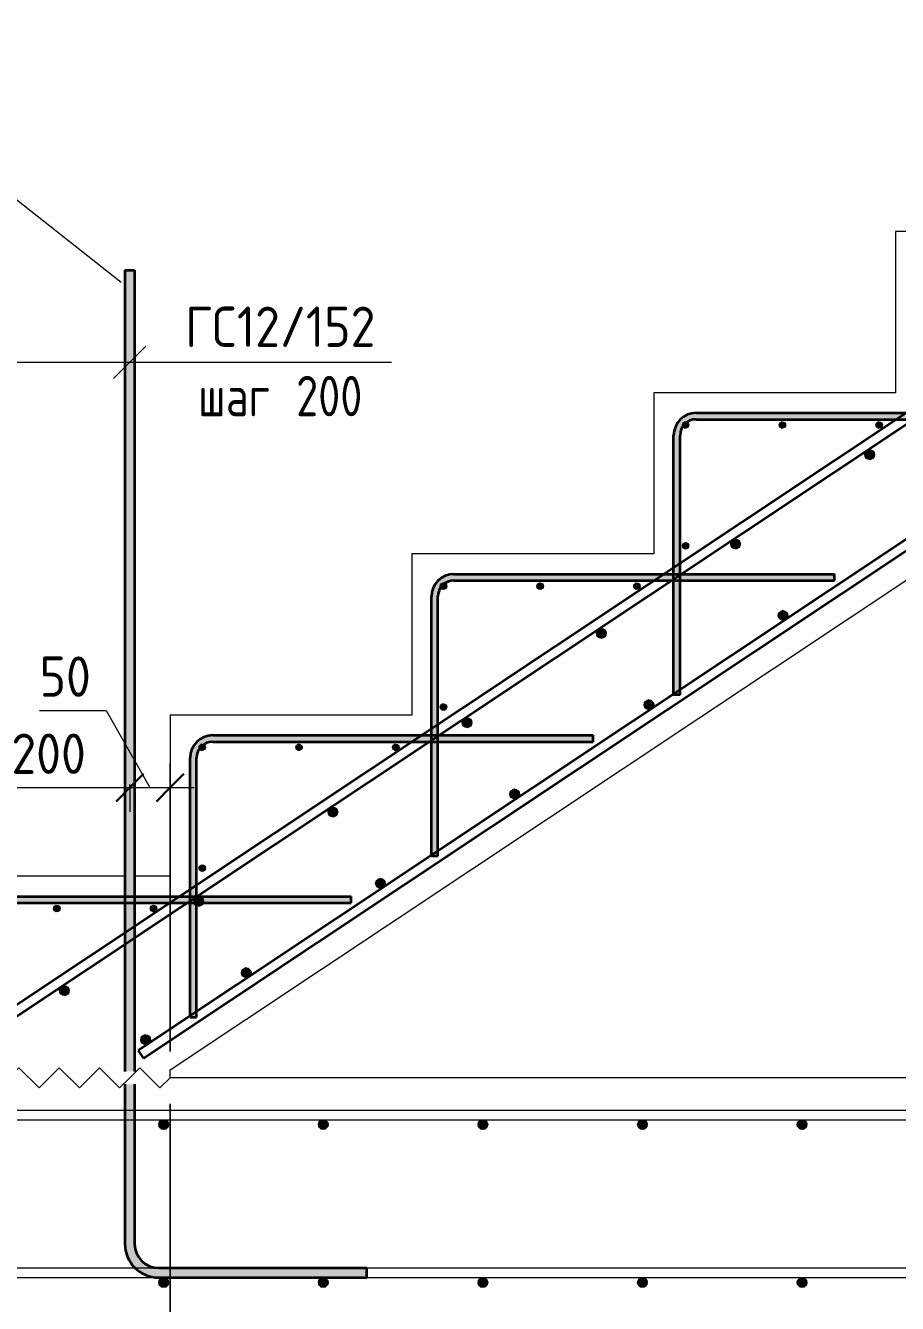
# Model space of a CAD drawing. Header units: millimetres. Extents: x -6516 to 17647, y -4389 to 6814.
# Drawn here: x -4569 to -3488, y -3300 to -1714 of the extents above; entities that cross this region are included whole.
import ezdxf

# ---------------------------------------------------------------- set-up
doc = ezdxf.new("R2010")
doc.units = ezdxf.units.MM
for name, color, linetype, lineweight in [('AA_Dim', 7, 'Continuous', 9), ('AA_Dim-20', 7, 'Continuous', 9), ('AA_Oformlenie', 7, 'Continuous', 9), ('AA_Vinoska', 7, 'Continuous', 9), ('AF_Perekritie', 7, 'Continuous', 60), ('AF_Perekritie_Опалубка', 253, 'Continuous', 20), ('KR_Armatura', 7, 'Continuous', 20), ('KR_Armatura_Tonkie', 7, 'Continuous', 20), ('KR_Fundament', 7, 'Continuous', 20)]:
    doc.layers.add(name, color=color, linetype=linetype, lineweight=lineweight)
doc.styles.add('ISOCPEUR_1', font='isocpeur.TTF', dxfattribs={"width": 0.9, "height": 50})
doc.styles.add('ISOCPEUR_3', font='isocpeur.TTF', dxfattribs={"width": 0.8, "height": 50})
doc.dimstyles.new('00_Точн_3_знака__прозр_', dxfattribs={"dimscale": 304.8, "dimtxt": 50.137748, "dimasz": 0.111549, "dimexe": 0.098425, "dimexo": 0.065617, "dimgap": 0.006562, "dimtad": 1, "dimdec": 3, "dimrnd": 0.001, "dimdsep": 46, "dimtxsty": 'ISOCPEUR_1', "dimblk1": 'OBLIQUE', "dimblk2": 'OBLIQUE', "dimsah": 1, "dimcen": 0.09, "dimdle": 0.098425, "dimazin": 0, "dimtfac": 1, "dimtdec": 4, "dimtix": 1, "dimtmove": 1, "dimatfit": 3, "dimfxl": 1, "dimtvp": 1, "dimtolj": 1, "dimtzin": 0, "dimlwd": 18, "dimlwe": 18, "dimarcsym": 2})
doc.dimstyles.new('00_Точн_3_знака__прозр__1', dxfattribs={"dimscale": 304.8, "dimtxt": 50.137748, "dimasz": 0.111549, "dimexe": 0.098425, "dimexo": 0.065617, "dimgap": 0.006562, "dimtad": 1, "dimdec": 3, "dimrnd": 0.001, "dimdsep": 46, "dimtxsty": 'ISOCPEUR_1', "dimblk1": 'OBLIQUE', "dimblk2": 'OBLIQUE', "dimsah": 1, "dimcen": 0.09, "dimdle": 0.098425, "dimazin": 0, "dimtfac": 1, "dimtdec": 4, "dimtix": 1, "dimtmove": 0, "dimatfit": 3, "dimfxl": 1, "dimtvp": 1, "dimtolj": 1, "dimtzin": 0, "dimlwd": 18, "dimlwe": 18, "dimarcsym": 2})
doc.dimstyles.new('01_Точн_3_знака__непрозр__1', dxfattribs={"dimscale": 304.8, "dimtxt": 50.137748, "dimasz": 0.111549, "dimexe": 0.098425, "dimexo": 0.065617, "dimgap": 0.019685, "dimtad": 1, "dimdec": 3, "dimrnd": 0.001, "dimdsep": 46, "dimtxsty": 'ISOCPEUR_1', "dimblk1": 'OBLIQUE', "dimblk2": 'OBLIQUE', "dimsah": 1, "dimcen": 0.09, "dimdle": 0.098425, "dimazin": 0, "dimtfac": 1, "dimtdec": 4, "dimtix": 1, "dimtmove": 0, "dimatfit": 3, "dimfxl": 1, "dimtvp": 1, "dimtfill": 1, "dimtolj": 1, "dimtzin": 0, "dimlwd": 18, "dimlwe": 18, "dimarcsym": 2})

# ---------------------------------------------------------------- blocks, each defined once
blk = doc.blocks.new('Лестница - Лестница-3665978-КР_РЗ_Арм_1')
at = {"layer": 'AF_Perekritie', "lineweight": 20}
for p, q in [((-4390, -3010.3), (-490, -413.9)), ((-3190, -1970), (-3490, -1970)), ((-3490, -1970), (-3490, -2170)), ((-3490, -2170), (-3790, -2170)), ((-3790, -2170), (-3790, -2370)), ((-3790, -2370), (-4090, -2370)), ((-4090, -2370), (-4090, -2570)), ((-4090, -2570), (-4390, -2570)), ((-4390, -2570), (-4390, -2770)), ((-4446, -2770), (-4634, -2770)), ((-4390, -2770), (-4434, -2770)), ((-4390, -3020), (-4390, -3010.3))]:
    blk.add_line(p, q, dxfattribs=at)
blk = doc.blocks.new('Последовательность узлов - 3мм масшт20 маскировка-904226-КР_РЗ_Арм_1')
at = {"layer": 'AA_Oformlenie'}
for p, q in [((-4690, -3020), (-4677.5, -3007.5)), ((-4677.5, -3007.5), (-4652.5, -3032.5)), ((-4640, -3020), (-4627.5, -3007.5)), ((-4627.5, -3007.5), (-4602.5, -3032.5)), ((-4590, -3020), (-4577.5, -3007.5)), ((-4577.5, -3007.5), (-4552.5, -3032.5)), ((-4540, -3020), (-4527.5, -3007.5)), ((-4527.5, -3007.5), (-4502.5, -3032.5)), ((-4490, -3020), (-4477.5, -3007.5)), ((-4477.5, -3007.5), (-4452.5, -3032.5)), ((-4440, -3020), (-4427.5, -3007.5)), ((-4427.5, -3007.5), (-4402.5, -3032.5)), ((-4640, -3020), (-4652.5, -3032.5)), ((-4590, -3020), (-4602.5, -3032.5)), ((-4540, -3020), (-4552.5, -3032.5)), ((-4490, -3020), (-4502.5, -3032.5)), ((-4440, -3020), (-4452.5, -3032.5)), ((-4390, -3020), (-4402.5, -3032.5))]:
    blk.add_line(p, q, dxfattribs=at)
blk = doc.blocks.new('DIMBLOCK29-КР_РЗ_Арм_1')
at = {"layer": 'AA_Dim-20', "lineweight": 30}
for p, q in [((-4640, -2660), (-4623, -2643)), ((-4440, -2660), (-4423, -2643)), ((-4640, -2660), (-4657, -2677)), ((-4440, -2660), (-4457, -2677))]:
    blk.add_line(p, q, dxfattribs=at)
at = {"layer": 'AA_Dim-20', "lineweight": 18}
for p, q in [((-4640, -2656), (-4640, -2690)), ((-4640, -2660), (-4640, -2656)), ((-4640, -2660), (-4440, -2660)), ((-4440, -2656), (-4440, -2690)), ((-4440, -2660), (-4440, -2656))]:
    blk.add_line(p, q, dxfattribs=at)
at = {"layer": 'AA_Dim-20', "color": 0, "lineweight": 18, "insert": (-4586.8, -2592.9), "char_height": 50, "width": 112.384, "attachment_point": 1, "line_spacing_factor": 1.135194, "style": 'ISOCPEUR_1'}
blk.add_mtext('200', dxfattribs=at)
blk = doc.blocks.new('_Oblique')
at = {"color": 0, "linetype": 'ByBlock', "lineweight": -2}
blk.add_line((-0.5, -0.5), (0.5, 0.5), dxfattribs=at)
blk = doc.blocks.new('DIMBLOCK30-КР_РЗ_Арм_1')
at = {"layer": 'AA_Dim-20', "lineweight": 18}
for p, q in [((-4551.8, -2564.3), (-4469.3, -2564.3)), ((-4469.3, -2564.3), (-4415, -2660)), ((-4390, -2987.5), (-4390, -2630)), ((-4440, -2656), (-4440, -2690)), ((-4440, -2660), (-4440, -2656)), ((-4440, -2660), (-4360, -2660)), ((-4390, -2660), (-4390, -2987.5))]:
    blk.add_line(p, q, dxfattribs=at)
at = {"layer": 'AA_Dim-20', "lineweight": 30}
for p, q in [((-4440, -2660), (-4423, -2643)), ((-4390, -2660), (-4373, -2643)), ((-4440, -2660), (-4457, -2677)), ((-4390, -2660), (-4407, -2677))]:
    blk.add_line(p, q, dxfattribs=at)
at = {"layer": 'AA_Dim-20', "color": 0, "lineweight": 18, "insert": (-4551.8, -2497.2), "char_height": 50, "width": 74.923, "attachment_point": 1, "line_spacing_factor": 1.135194, "style": 'ISOCPEUR_1'}
blk.add_mtext('50', dxfattribs=at)
blk = doc.blocks.new('042_М_Арматуры - Диам длина поз _ Шаг _засечки_-3174167-КР_РЗ_Арм_1')
at = {"layer": 'AA_Vinoska'}
blk.add_line((-1896.5, -1516.8), (-1616.5, -1516.8), dxfattribs=at)
blk = doc.blocks.new('DIMBLOCK35-КР_РЗ_Арм_1')
at = {"layer": 'AA_Dim-20', "lineweight": 18}
for p, q in [((-4690, -3040), (-4690, -4022.4)), ((-4690, -3992.4), (-4690, -3040)), ((-4390, -3052.5), (-4390, -4022.4)), ((-4390, -3992.4), (-4390, -3052.5)), ((-4690, -3992.4), (-4390, -3992.4))]:
    blk.add_line(p, q, dxfattribs=at)
at = {"layer": 'AA_Dim-20', "lineweight": 30}
for p, q in [((-4690, -3992.4), (-4673, -3975.4)), ((-4390, -3992.4), (-4373, -3975.4)), ((-4690, -3992.4), (-4707, -4009.4)), ((-4390, -3992.4), (-4407, -4009.4))]:
    blk.add_line(p, q, dxfattribs=at)
at = {"layer": 'AA_Dim-20', "color": 0, "lineweight": 18, "insert": (-4586.8, -3921.3), "char_height": 50, "width": 112.384, "attachment_point": 1, "line_spacing_factor": 1.135194, "style": 'ISOCPEUR_1', "bg_fill": 3, "box_fill_scale": 1.25, "bg_fill_color": 256, "bg_fill_true_color": 13158600, "bg_fill_transparency": 0}
blk.add_mtext('300', dxfattribs=at)
blk = doc.blocks.new('DIMBLOCK36-КР_РЗ_Арм_1')
at = {"layer": 'AA_Dim-20', "lineweight": 18}
for p, q in [((-490, -3040), (-490, -4022.4)), ((-490, -3992.4), (-490, -3040)), ((-4390, -3052.5), (-4390, -4022.4)), ((-4390, -3992.4), (-4390, -3052.5)), ((-4390, -3992.4), (-490, -3992.4))]:
    blk.add_line(p, q, dxfattribs=at)
at = {"layer": 'AA_Dim-20', "lineweight": 30}
for p, q in [((-4390, -3992.4), (-4373, -3975.4)), ((-490, -3992.4), (-473, -3975.4)), ((-4390, -3992.4), (-4407, -4009.4)), ((-490, -3992.4), (-507, -4009.4))]:
    blk.add_line(p, q, dxfattribs=at)
at = {"layer": 'AA_Dim-20', "color": 0, "lineweight": 18, "insert": (-2502.4, -3921.3), "char_height": 50, "width": 149.846, "attachment_point": 1, "line_spacing_factor": 1.135194, "style": 'ISOCPEUR_1', "bg_fill": 3, "box_fill_scale": 1.25, "bg_fill_color": 256, "bg_fill_true_color": 13158600, "bg_fill_transparency": 0}
blk.add_mtext('3900', dxfattribs=at)

msp = doc.modelspace()

# ---------------------------------------------------------------- hatches: boundary and pattern name
at = {"layer": 'KR_Armatura'}
h = msp.add_hatch(color=256, dxfattribs=at)
edge = h.paths.add_edge_path()
edge.add_arc((-3750.4167, -2210), 4, 0, 360)
for points in [[(-3751.6527, -2213.8042), (-3747.1806, -2212.3511), (-3747.1806, -2207.6489), (-3751.6527, -2206.1958), (-3754.4167, -2210)], [(-3631.6527, -2213.8042), (-3627.1806, -2212.3511), (-3627.1806, -2207.6489), (-3631.6527, -2206.1958), (-3634.4167, -2210)], [(-3511.6527, -2213.8042), (-3507.1806, -2212.3511), (-3507.1806, -2207.6489), (-3511.6527, -2206.1958), (-3514.4167, -2210)], [(-3521.7393, -2252.8176), (-3516.7449, -2249.4926), (-3517.1272, -2243.5048), (-3522.5039, -2240.842), (-3527.4984, -2244.167), (-3527.116, -2250.1548)], [(-3751.6527, -2363.8042), (-3747.1806, -2362.3511), (-3747.1806, -2357.6489), (-3751.6527, -2356.1958), (-3754.4167, -2360)], [(-3688.2204, -2363.651), (-3683.2259, -2360.326), (-3683.6083, -2354.3382), (-3688.985, -2351.6754), (-3693.9794, -2355.0004), (-3693.5971, -2360.9882)], [(-4052.0694, -2413.8042), (-4047.5973, -2412.3511), (-4047.5973, -2407.6489), (-4052.0694, -2406.1958), (-4054.8333, -2410)], [(-3932.0694, -2413.8042), (-3927.5973, -2412.3511), (-3927.5973, -2407.6489), (-3932.0694, -2406.1958), (-3934.8333, -2410)], [(-3812.0694, -2413.8042), (-3807.5973, -2412.3511), (-3807.5973, -2407.6489), (-3812.0694, -2406.1958), (-3814.8333, -2410)], [(-3629.1794, -2452.3354), (-3624.185, -2449.0104), (-3624.5673, -2443.0226), (-3629.9441, -2440.3598), (-3634.9385, -2443.6848), (-3634.5562, -2449.6726)], [(-3854.7014, -2474.4845), (-3849.707, -2471.1595), (-3850.0893, -2465.1717), (-3855.4661, -2462.5089), (-3860.4605, -2465.8339), (-3860.0782, -2471.8217)], [(-3795.6605, -2563.1689), (-3790.6661, -2559.8439), (-3791.0484, -2553.8561), (-3796.4251, -2551.1933), (-3801.4196, -2554.5183), (-3801.0372, -2560.5061)], [(-4052.0694, -2563.8042), (-4047.5973, -2562.3511), (-4047.5973, -2557.6489), (-4052.0694, -2556.1958), (-4054.8333, -2560)], [(-4021.1825, -2585.3179), (-4016.1881, -2581.9929), (-4016.5704, -2576.0051), (-4021.9471, -2573.3423), (-4026.9416, -2576.6673), (-4026.5593, -2582.6551)], [(-4351.2361, -2613.8042), (-4346.7639, -2612.3511), (-4346.7639, -2607.6489), (-4351.2361, -2606.1958), (-4354, -2610)], [(-4231.2361, -2613.8042), (-4226.7639, -2612.3511), (-4226.7639, -2607.6489), (-4231.2361, -2606.1958), (-4234, -2610)], [(-4111.2361, -2613.8042), (-4106.7639, -2612.3511), (-4106.7639, -2607.6489), (-4111.2361, -2606.1958), (-4114, -2610)], [(-3962.1416, -2674.0023), (-3957.1471, -2670.6773), (-3957.5295, -2664.6895), (-3962.9062, -2662.0267), (-3967.9006, -2665.3517), (-3967.5183, -2671.3395)], [(-4187.6636, -2696.1514), (-4182.6691, -2692.8264), (-4183.0515, -2686.8386), (-4188.4282, -2684.1758), (-4193.4227, -2687.5008), (-4193.0403, -2693.4886)], [(-4351.2361, -2763.8042), (-4346.7639, -2762.3511), (-4346.7639, -2757.6489), (-4351.2361, -2756.1958), (-4354, -2760)], [(-4128.6226, -2784.8358), (-4123.6282, -2781.5108), (-4124.0105, -2775.523), (-4129.3873, -2772.8602), (-4134.3817, -2776.1852), (-4133.9994, -2782.173)], [(-4531.6527, -2813.8042), (-4527.1806, -2812.3511), (-4527.1806, -2807.6489), (-4531.6527, -2806.1958), (-4534.4167, -2810)], [(-4411.6527, -2813.8042), (-4407.1806, -2812.3511), (-4407.1806, -2807.6489), (-4411.6527, -2806.1958), (-4414.4167, -2810)], [(-4354.1447, -2806.9848), (-4349.1502, -2803.6598), (-4349.5325, -2797.672), (-4354.9093, -2795.0092), (-4359.9037, -2798.3342), (-4359.5214, -2804.322)], [(-4295.1037, -2895.6692), (-4290.1093, -2892.3442), (-4290.4916, -2886.3564), (-4295.8684, -2883.6936), (-4300.8628, -2887.0186), (-4300.4805, -2893.0064)], [(-4520.6257, -2917.8183), (-4515.6313, -2914.4933), (-4516.0136, -2908.5055), (-4521.3904, -2905.8426), (-4526.3848, -2909.1677), (-4526.0025, -2915.1555)], [(-4419.9645, -2978.7943), (-4414.9701, -2975.4693), (-4415.3524, -2969.4815), (-4420.7292, -2966.8187), (-4425.7236, -2970.1437), (-4425.3413, -2976.1315)]]:
    msp.add_hatch(color=256, dxfattribs=at).paths.add_polyline_path(points)
h = msp.add_hatch(color=256, dxfattribs=at)
edge = h.paths.add_edge_path()
edge.add_arc((-3630.4167, -2210), 4, 0, 360)
h = msp.add_hatch(color=256, dxfattribs=at)
edge = h.paths.add_edge_path()
edge.add_arc((-3510.4167, -2210), 4, 0, 360)
h = msp.add_hatch(color=256, dxfattribs=at)
edge = h.paths.add_edge_path()
edge.add_arc((-3522.1216, -2246.8298), 6, 0, 360)
h = msp.add_hatch(color=256, dxfattribs=at)
edge = h.paths.add_edge_path()
edge.add_arc((-3750.4167, -2360), 4, 0, 360)
h = msp.add_hatch(color=256, dxfattribs=at)
edge = h.paths.add_edge_path()
edge.add_arc((-3688.6027, -2357.6632), 6, 0, 360)
h = msp.add_hatch(color=256, dxfattribs=at)
edge = h.paths.add_edge_path()
edge.add_arc((-4050.8333, -2410), 4, 0, 360)
h = msp.add_hatch(color=256, dxfattribs=at)
edge = h.paths.add_edge_path()
edge.add_arc((-3930.8333, -2410), 4, 0, 360)
h = msp.add_hatch(color=256, dxfattribs=at)
edge = h.paths.add_edge_path()
edge.add_arc((-3810.8333, -2410), 4, 0, 360)
h = msp.add_hatch(color=256, dxfattribs=at)
edge = h.paths.add_edge_path()
edge.add_arc((-3629.5617, -2446.3476), 6, 0, 360)
h = msp.add_hatch(color=256, dxfattribs=at)
edge = h.paths.add_edge_path()
edge.add_arc((-3855.0838, -2468.4967), 6, 0, 360)
h = msp.add_hatch(color=256, dxfattribs=at)
edge = h.paths.add_edge_path()
edge.add_arc((-3796.0428, -2557.1811), 6, 0, 360)
h = msp.add_hatch(color=256, dxfattribs=at)
edge = h.paths.add_edge_path()
edge.add_arc((-4050.8333, -2560), 4, 0, 360)
h = msp.add_hatch(color=256, dxfattribs=at)
edge = h.paths.add_edge_path()
edge.add_arc((-4021.5648, -2579.3301), 6, 0, 360)
h = msp.add_hatch(color=256, dxfattribs=at)
edge = h.paths.add_edge_path()
edge.add_arc((-4350, -2610), 4, 0, 360)
h = msp.add_hatch(color=256, dxfattribs=at)
edge = h.paths.add_edge_path()
edge.add_arc((-4230, -2610), 4, 0, 360)
h = msp.add_hatch(color=256, dxfattribs=at)
edge = h.paths.add_edge_path()
edge.add_arc((-4110, -2610), 4, 0, 360)
h = msp.add_hatch(color=256, dxfattribs=at)
edge = h.paths.add_edge_path()
edge.add_arc((-3962.5239, -2668.0145), 6, 0, 360)
h = msp.add_hatch(color=256, dxfattribs=at)
edge = h.paths.add_edge_path()
edge.add_arc((-4188.0459, -2690.1636), 6, 0, 360)
h = msp.add_hatch(color=256, dxfattribs=at)
edge = h.paths.add_edge_path()
edge.add_arc((-4350, -2760), 4, 0, 360)
h = msp.add_hatch(color=256, dxfattribs=at)
edge = h.paths.add_edge_path()
edge.add_arc((-4129.005, -2778.848), 6, 0, 360)
h = msp.add_hatch(color=256, dxfattribs=at)
edge = h.paths.add_edge_path()
edge.add_arc((-4530.4167, -2810), 4, 0, 360)
h = msp.add_hatch(color=256, dxfattribs=at)
edge = h.paths.add_edge_path()
edge.add_arc((-4410.4167, -2810), 4, 0, 360)
h = msp.add_hatch(color=256, dxfattribs=at)
edge = h.paths.add_edge_path()
edge.add_arc((-4354.527, -2800.997), 6, 0, 360)
h = msp.add_hatch(color=256, dxfattribs=at)
edge = h.paths.add_edge_path()
edge.add_arc((-4295.486, -2889.6814), 6, 0, 360)
h = msp.add_hatch(color=256, dxfattribs=at)
edge = h.paths.add_edge_path()
edge.add_arc((-4521.008, -2911.8305), 6, 0, 360)
h = msp.add_hatch(color=256, dxfattribs=at)
edge = h.paths.add_edge_path()
edge.add_arc((-4420.3468, -2972.8065), 6, 0, 360)
at = {"layer": 'KR_Armatura', "lineweight": 9}
h = msp.add_hatch(color=256, dxfattribs=at)
edge = h.paths.add_edge_path()
edge.add_arc((-4398, -3078), 6, 0, 360)
for points in [[(-4395, -3083.1962), (-4392, -3078), (-4395, -3072.8038), (-4401, -3072.8038), (-4404, -3078), (-4401, -3083.1962)], [(-4203, -3083.1962), (-4197, -3083.1962), (-4194, -3078), (-4197, -3072.8038), (-4203, -3072.8038), (-4206, -3078)], [(-4005, -3083.1962), (-3999, -3083.1962), (-3996, -3078), (-3999, -3072.8038), (-4005, -3072.8038), (-4008, -3078)], [(-3807, -3083.1962), (-3801, -3083.1962), (-3798, -3078), (-3801, -3072.8038), (-3807, -3072.8038), (-3810, -3078)], [(-3609, -3083.1962), (-3603, -3083.1962), (-3600, -3078), (-3603, -3072.8038), (-3609, -3072.8038), (-3612, -3078)], [(-4395, -3279.1962), (-4392, -3274), (-4395, -3268.8038), (-4401, -3268.8038), (-4404, -3274), (-4401, -3279.1962)], [(-4203, -3279.1962), (-4197, -3279.1962), (-4194, -3274), (-4197, -3268.8038), (-4203, -3268.8038), (-4206, -3274)], [(-4005, -3279.1962), (-3999, -3279.1962), (-3996, -3274), (-3999, -3268.8038), (-4005, -3268.8038), (-4008, -3274)], [(-3807, -3279.1962), (-3801, -3279.1962), (-3798, -3274), (-3801, -3268.8038), (-3807, -3268.8038), (-3810, -3274)], [(-3609, -3279.1962), (-3603, -3279.1962), (-3600, -3274), (-3603, -3268.8038), (-3609, -3268.8038), (-3612, -3274)]]:
    msp.add_hatch(color=256, dxfattribs=at).paths.add_polyline_path(points)
h = msp.add_hatch(color=256, dxfattribs=at)
edge = h.paths.add_edge_path()
edge.add_arc((-4200, -3078), 6, 0, 360)
h = msp.add_hatch(color=256, dxfattribs=at)
edge = h.paths.add_edge_path()
edge.add_arc((-4002, -3078), 6, 0, 360)
h = msp.add_hatch(color=256, dxfattribs=at)
edge = h.paths.add_edge_path()
edge.add_arc((-3804, -3078), 6, 0, 360)
h = msp.add_hatch(color=256, dxfattribs=at)
edge = h.paths.add_edge_path()
edge.add_arc((-3606, -3078), 6, 0, 360)
h = msp.add_hatch(color=256, dxfattribs=at)
edge = h.paths.add_edge_path()
edge.add_arc((-4398, -3274), 6, 0, 360)
h = msp.add_hatch(color=256, dxfattribs=at)
edge = h.paths.add_edge_path()
edge.add_arc((-4200, -3274), 6, 0, 360)
h = msp.add_hatch(color=256, dxfattribs=at)
edge = h.paths.add_edge_path()
edge.add_arc((-4002, -3274), 6, 0, 360)
h = msp.add_hatch(color=256, dxfattribs=at)
edge = h.paths.add_edge_path()
edge.add_arc((-3804, -3274), 6, 0, 360)
h = msp.add_hatch(color=256, dxfattribs=at)
edge = h.paths.add_edge_path()
edge.add_arc((-3606, -3274), 6, 0, 360)
at = {"layer": 'KR_Armatura_Tonkie'}
h = msp.add_hatch(color=256, dxfattribs=at)
h.paths.add_polyline_path([(-4434, -3226), (-4434, -3028), (-4446, -3028), (-4446, -3226)])
h.paths.add_polyline_path([(-4440, -3012), (-4434, -3012), (-4434, -2018), (-4446, -2018), (-4446, -3012)])
for color, points in [(250, [(-3765.4167, -2223), (-3757.4167, -2223), (-3756.7352, -2217.8236), (-3754.7372, -2213), (-3751.5588, -2208.8579), (-3747.4167, -2205.6795), (-3742.593, -2203.6815), (-3737.4167, -2203), (-3737.4167, -2195), (-3744.6636, -2195.9541), (-3751.4167, -2198.7513), (-3757.2157, -2203.201), (-3761.6654, -2209), (-3764.4626, -2215.7531)]), (250, [(-3265.4167, -2203), (-3265.4167, -2195), (-3737.4167, -2195), (-3737.4167, -2203)]), (256, [(-3757.4167, -2545), (-3757.4167, -2223), (-3765.4167, -2223), (-3765.4167, -2545)]), (250, [(-4065.8333, -2423), (-4057.8333, -2423), (-4057.1518, -2417.8236), (-4055.1538, -2413), (-4051.9755, -2408.8579), (-4047.8333, -2405.6795), (-4043.0097, -2403.6815), (-4037.8333, -2403), (-4037.8333, -2395), (-4045.0803, -2395.9541), (-4051.8333, -2398.7513), (-4057.6323, -2403.201), (-4062.082, -2409), (-4064.8793, -2415.7531)]), (250, [(-3565.8333, -2403), (-3565.8333, -2395), (-4037.8333, -2395), (-4037.8333, -2403), (-3979.9755, -2403)]), (256, [(-4057.8333, -2745), (-4057.8333, -2423), (-4065.8333, -2423), (-4065.8333, -2745)]), (250, [(-4365, -2623), (-4357, -2623), (-4356.3185, -2617.8236), (-4354.3205, -2613), (-4351.1421, -2608.8579), (-4347, -2605.6795), (-4342.1764, -2603.6815), (-4337, -2603), (-4337, -2595), (-4344.2469, -2595.9541), (-4351, -2598.7513), (-4356.799, -2603.201), (-4361.2487, -2609), (-4364.0459, -2615.7531)]), (250, [(-3865, -2603), (-3865, -2595), (-4337, -2595), (-4337, -2603), (-3979.9755, -2603)]), (256, [(-4357, -2945), (-4357, -2623), (-4365, -2623), (-4365, -2945)]), (250, [(-4165.4167, -2803), (-4165.4167, -2795), (-4637.4167, -2795), (-4637.4167, -2803), (-4402.6242, -2803)]), (250, [(-4404, -3268), (-4404, -3256), (-4411.7646, -3254.9778), (-4419, -3251.9808), (-4425.2132, -3247.2132), (-4429.9808, -3241), (-4432.9778, -3233.7646), (-4434, -3226), (-4446, -3226), (-4444.5689, -3236.8704), (-4440.3731, -3247), (-4433.6985, -3255.6985), (-4425, -3262.3731), (-4414.8704, -3266.5689)]), (250, [(-4146, -3268), (-4146, -3256), (-4404, -3256), (-4404, -3268), (-4402.6242, -3268)])]:
    msp.add_hatch(color=color, dxfattribs=at).paths.add_polyline_path(points)

# ---------------------------------------------------------------- linework, layer by layer
at = {"layer": 'AA_Vinoska'}
for p, q in [((-4450.7354, -2033.369), (-4702.2347, -1834.7918)), ((-4440, -2132.1501), (-4420, -2112.1501)), ((-4643.0342, -2132.1501), (-4395.4065, -2132.1501)), ((-4440, -2132.1501), (-4460, -2152.1501)), ((-4440, -2132.1501), (-4395.4065, -2132.1501))]:
    msp.add_line(p, q, dxfattribs=at)
at = {"layer": 'KR_Armatura'}
for p, q in [((-3751.6527, -2206.1958), (-3754.4167, -2210)), ((-3754.4167, -2210), (-3751.6527, -2213.8042)), ((-3747.1806, -2207.6489), (-3751.6527, -2206.1958)), ((-3751.6527, -2213.8042), (-3747.1806, -2212.3511)), ((-3747.1806, -2212.3511), (-3747.1806, -2207.6489)), ((-3631.6527, -2206.1958), (-3634.4167, -2210)), ((-3634.4167, -2210), (-3631.6527, -2213.8042)), ((-3627.1806, -2207.6489), (-3631.6527, -2206.1958)), ((-3631.6527, -2213.8042), (-3627.1806, -2212.3511)), ((-3627.1806, -2212.3511), (-3627.1806, -2207.6489)), ((-3511.6527, -2206.1958), (-3514.4167, -2210)), ((-3514.4167, -2210), (-3511.6527, -2213.8042)), ((-3507.1806, -2207.6489), (-3511.6527, -2206.1958)), ((-3511.6527, -2213.8042), (-3507.1806, -2212.3511)), ((-3507.1806, -2212.3511), (-3507.1806, -2207.6489)), ((-3522.5039, -2240.842), (-3527.4984, -2244.167)), ((-3527.4984, -2244.167), (-3527.116, -2250.1548)), ((-3527.116, -2250.1548), (-3521.7393, -2252.8176)), ((-3517.1272, -2243.5048), (-3522.5039, -2240.842)), ((-3521.7393, -2252.8176), (-3516.7449, -2249.4926)), ((-3516.7449, -2249.4926), (-3517.1272, -2243.5048)), ((-3751.6527, -2356.1958), (-3754.4167, -2360)), ((-3754.4167, -2360), (-3751.6527, -2363.8042)), ((-3747.1806, -2357.6489), (-3751.6527, -2356.1958)), ((-3751.6527, -2363.8042), (-3747.1806, -2362.3511)), ((-3747.1806, -2362.3511), (-3747.1806, -2357.6489)), ((-3688.985, -2351.6754), (-3693.9794, -2355.0004)), ((-3693.9794, -2355.0004), (-3693.5971, -2360.9882)), ((-3693.5971, -2360.9882), (-3688.2204, -2363.651)), ((-3683.6083, -2354.3382), (-3688.985, -2351.6754)), ((-3688.2204, -2363.651), (-3683.2259, -2360.326)), ((-3683.2259, -2360.326), (-3683.6083, -2354.3382)), ((-4052.0694, -2406.1958), (-4054.8333, -2410)), ((-4054.8333, -2410), (-4052.0694, -2413.8042)), ((-4047.5973, -2407.6489), (-4052.0694, -2406.1958)), ((-4047.5973, -2412.3511), (-4047.5973, -2407.6489)), ((-3932.0694, -2406.1958), (-3934.8333, -2410)), ((-3934.8333, -2410), (-3932.0694, -2413.8042)), ((-3927.5973, -2407.6489), (-3932.0694, -2406.1958)), ((-3927.5973, -2412.3511), (-3927.5973, -2407.6489)), ((-3812.0694, -2406.1958), (-3814.8333, -2410)), ((-3814.8333, -2410), (-3812.0694, -2413.8042)), ((-3807.5973, -2407.6489), (-3812.0694, -2406.1958)), ((-3807.5973, -2412.3511), (-3807.5973, -2407.6489)), ((-4052.0694, -2413.8042), (-4047.5973, -2412.3511)), ((-3932.0694, -2413.8042), (-3927.5973, -2412.3511)), ((-3812.0694, -2413.8042), (-3807.5973, -2412.3511)), ((-3629.9441, -2440.3598), (-3634.9385, -2443.6848)), ((-3624.5673, -2443.0226), (-3629.9441, -2440.3598)), ((-3634.9385, -2443.6848), (-3634.5562, -2449.6726)), ((-3634.5562, -2449.6726), (-3629.1794, -2452.3354)), ((-3629.1794, -2452.3354), (-3624.185, -2449.0104)), ((-3624.185, -2449.0104), (-3624.5673, -2443.0226)), ((-3855.4661, -2462.5089), (-3860.4605, -2465.8339)), ((-3860.4605, -2465.8339), (-3860.0782, -2471.8217)), ((-3860.0782, -2471.8217), (-3854.7014, -2474.4845)), ((-3850.0893, -2465.1717), (-3855.4661, -2462.5089)), ((-3854.7014, -2474.4845), (-3849.707, -2471.1595)), ((-3849.707, -2471.1595), (-3850.0893, -2465.1717)), ((-3796.4251, -2551.1933), (-3801.4196, -2554.5183)), ((-3791.0484, -2553.8561), (-3796.4251, -2551.1933)), ((-4052.0694, -2556.1958), (-4054.8333, -2560)), ((-4054.8333, -2560), (-4052.0694, -2563.8042)), ((-4047.5973, -2557.6489), (-4052.0694, -2556.1958)), ((-4052.0694, -2563.8042), (-4047.5973, -2562.3511)), ((-4047.5973, -2562.3511), (-4047.5973, -2557.6489)), ((-3801.4196, -2554.5183), (-3801.0372, -2560.5061)), ((-3801.0372, -2560.5061), (-3795.6605, -2563.1689)), ((-3795.6605, -2563.1689), (-3790.6661, -2559.8439)), ((-3790.6661, -2559.8439), (-3791.0484, -2553.8561)), ((-4021.9471, -2573.3423), (-4026.9416, -2576.6673)), ((-4026.9416, -2576.6673), (-4026.5593, -2582.6551)), ((-4026.5593, -2582.6551), (-4021.1825, -2585.3179)), ((-4016.5704, -2576.0051), (-4021.9471, -2573.3423)), ((-4021.1825, -2585.3179), (-4016.1881, -2581.9929)), ((-4016.1881, -2581.9929), (-4016.5704, -2576.0051)), ((-4351.2361, -2606.1958), (-4354, -2610)), ((-4354, -2610), (-4351.2361, -2613.8042)), ((-4346.7639, -2607.6489), (-4351.2361, -2606.1958)), ((-4351.2361, -2613.8042), (-4346.7639, -2612.3511)), ((-4346.7639, -2612.3511), (-4346.7639, -2607.6489)), ((-4231.2361, -2606.1958), (-4234, -2610)), ((-4234, -2610), (-4231.2361, -2613.8042)), ((-4226.7639, -2607.6489), (-4231.2361, -2606.1958)), ((-4231.2361, -2613.8042), (-4226.7639, -2612.3511)), ((-4226.7639, -2612.3511), (-4226.7639, -2607.6489)), ((-4111.2361, -2606.1958), (-4114, -2610)), ((-4114, -2610), (-4111.2361, -2613.8042)), ((-4106.7639, -2607.6489), (-4111.2361, -2606.1958)), ((-4111.2361, -2613.8042), (-4106.7639, -2612.3511)), ((-4106.7639, -2612.3511), (-4106.7639, -2607.6489)), ((-3962.9062, -2662.0267), (-3967.9006, -2665.3517)), ((-3957.5295, -2664.6895), (-3962.9062, -2662.0267)), ((-3967.9006, -2665.3517), (-3967.5183, -2671.3395)), ((-3967.5183, -2671.3395), (-3962.1416, -2674.0023)), ((-3962.1416, -2674.0023), (-3957.1471, -2670.6773)), ((-3957.1471, -2670.6773), (-3957.5295, -2664.6895)), ((-4188.4282, -2684.1758), (-4193.4227, -2687.5008)), ((-4193.4227, -2687.5008), (-4193.0403, -2693.4886)), ((-4193.0403, -2693.4886), (-4187.6636, -2696.1514)), ((-4183.0515, -2686.8386), (-4188.4282, -2684.1758)), ((-4187.6636, -2696.1514), (-4182.6691, -2692.8264)), ((-4182.6691, -2692.8264), (-4183.0515, -2686.8386)), ((-4351.2361, -2756.1958), (-4354, -2760)), ((-4346.7639, -2757.6489), (-4351.2361, -2756.1958)), ((-4346.7639, -2762.3511), (-4346.7639, -2757.6489)), ((-4354, -2760), (-4351.2361, -2763.8042)), ((-4351.2361, -2763.8042), (-4346.7639, -2762.3511)), ((-4129.3873, -2772.8602), (-4134.3817, -2776.1852)), ((-4124.0105, -2775.523), (-4129.3873, -2772.8602)), ((-4134.3817, -2776.1852), (-4133.9994, -2782.173)), ((-4133.9994, -2782.173), (-4128.6226, -2784.8358)), ((-4128.6226, -2784.8358), (-4123.6282, -2781.5108)), ((-4123.6282, -2781.5108), (-4124.0105, -2775.523)), ((-4531.6527, -2806.1958), (-4534.4167, -2810)), ((-4527.1806, -2807.6489), (-4531.6527, -2806.1958)), ((-4411.6527, -2806.1958), (-4414.4167, -2810)), ((-4407.1806, -2807.6489), (-4411.6527, -2806.1958)), ((-4354.9093, -2795.0092), (-4359.9037, -2798.3342)), ((-4359.9037, -2798.3342), (-4359.5214, -2804.322)), ((-4359.5214, -2804.322), (-4354.1447, -2806.9848)), ((-4349.5325, -2797.672), (-4354.9093, -2795.0092)), ((-4354.1447, -2806.9848), (-4349.1502, -2803.6598)), ((-4349.1502, -2803.6598), (-4349.5325, -2797.672)), ((-4534.4167, -2810), (-4531.6527, -2813.8042)), ((-4531.6527, -2813.8042), (-4527.1806, -2812.3511)), ((-4527.1806, -2812.3511), (-4527.1806, -2807.6489)), ((-4414.4167, -2810), (-4411.6527, -2813.8042)), ((-4411.6527, -2813.8042), (-4407.1806, -2812.3511)), ((-4407.1806, -2812.3511), (-4407.1806, -2807.6489)), ((-4295.8684, -2883.6936), (-4300.8628, -2887.0186)), ((-4290.4916, -2886.3564), (-4295.8684, -2883.6936)), ((-4300.8628, -2887.0186), (-4300.4805, -2893.0064)), ((-4300.4805, -2893.0064), (-4295.1037, -2895.6692)), ((-4295.1037, -2895.6692), (-4290.1093, -2892.3442)), ((-4290.1093, -2892.3442), (-4290.4916, -2886.3564)), ((-4521.3904, -2905.8426), (-4526.3848, -2909.1677)), ((-4526.3848, -2909.1677), (-4526.0025, -2915.1555)), ((-4526.0025, -2915.1555), (-4520.6257, -2917.8183)), ((-4516.0136, -2908.5055), (-4521.3904, -2905.8426)), ((-4520.6257, -2917.8183), (-4515.6313, -2914.4933)), ((-4515.6313, -2914.4933), (-4516.0136, -2908.5055)), ((-4420.7292, -2966.8187), (-4425.7236, -2970.1437)), ((-4425.7236, -2970.1437), (-4425.3413, -2976.1315)), ((-4425.3413, -2976.1315), (-4419.9645, -2978.7943)), ((-4415.3524, -2969.4815), (-4420.7292, -2966.8187)), ((-4419.9645, -2978.7943), (-4414.9701, -2975.4693)), ((-4414.9701, -2975.4693), (-4415.3524, -2969.4815))]:
    msp.add_line(p, q, dxfattribs=at)
at = {"layer": 'KR_Armatura', "lineweight": 9}
for p, q in [((-4401, -3072.8038), (-4404, -3078)), ((-4395, -3072.8038), (-4401, -3072.8038)), ((-4392, -3078), (-4395, -3072.8038)), ((-4203, -3072.8038), (-4206, -3078)), ((-4197, -3072.8038), (-4203, -3072.8038)), ((-4194, -3078), (-4197, -3072.8038)), ((-4005, -3072.8038), (-4008, -3078)), ((-3999, -3072.8038), (-4005, -3072.8038)), ((-3996, -3078), (-3999, -3072.8038)), ((-3807, -3072.8038), (-3810, -3078)), ((-3801, -3072.8038), (-3807, -3072.8038)), ((-3798, -3078), (-3801, -3072.8038)), ((-3609, -3072.8038), (-3612, -3078)), ((-3603, -3072.8038), (-3609, -3072.8038)), ((-3600, -3078), (-3603, -3072.8038)), ((-4404, -3078), (-4401, -3083.1962)), ((-4401, -3083.1962), (-4395, -3083.1962)), ((-4395, -3083.1962), (-4392, -3078)), ((-4206, -3078), (-4203, -3083.1962)), ((-4203, -3083.1962), (-4197, -3083.1962)), ((-4197, -3083.1962), (-4194, -3078)), ((-4008, -3078), (-4005, -3083.1962)), ((-4005, -3083.1962), (-3999, -3083.1962)), ((-3999, -3083.1962), (-3996, -3078)), ((-3810, -3078), (-3807, -3083.1962)), ((-3807, -3083.1962), (-3801, -3083.1962)), ((-3801, -3083.1962), (-3798, -3078)), ((-3612, -3078), (-3609, -3083.1962)), ((-3609, -3083.1962), (-3603, -3083.1962)), ((-3603, -3083.1962), (-3600, -3078)), ((-4401, -3268.8038), (-4404, -3274)), ((-4404, -3274), (-4401, -3279.1962)), ((-4395, -3268.8038), (-4401, -3268.8038)), ((-4401, -3279.1962), (-4395, -3279.1962)), ((-4392, -3274), (-4395, -3268.8038)), ((-4395, -3279.1962), (-4392, -3274)), ((-4203, -3268.8038), (-4206, -3274)), ((-4206, -3274), (-4203, -3279.1962)), ((-4197, -3268.8038), (-4203, -3268.8038)), ((-4203, -3279.1962), (-4197, -3279.1962)), ((-4194, -3274), (-4197, -3268.8038)), ((-4197, -3279.1962), (-4194, -3274)), ((-4005, -3268.8038), (-4008, -3274)), ((-4008, -3274), (-4005, -3279.1962)), ((-3999, -3268.8038), (-4005, -3268.8038)), ((-4005, -3279.1962), (-3999, -3279.1962)), ((-3996, -3274), (-3999, -3268.8038)), ((-3999, -3279.1962), (-3996, -3274)), ((-3807, -3268.8038), (-3810, -3274)), ((-3810, -3274), (-3807, -3279.1962)), ((-3801, -3268.8038), (-3807, -3268.8038)), ((-3807, -3279.1962), (-3801, -3279.1962)), ((-3798, -3274), (-3801, -3268.8038)), ((-3801, -3279.1962), (-3798, -3274)), ((-3609, -3268.8038), (-3612, -3274)), ((-3612, -3274), (-3609, -3279.1962)), ((-3603, -3268.8038), (-3609, -3268.8038)), ((-3609, -3279.1962), (-3603, -3279.1962)), ((-3600, -3274), (-3603, -3268.8038)), ((-3603, -3279.1962), (-3600, -3274))]:
    msp.add_line(p, q, dxfattribs=at)
at = {"layer": 'KR_Armatura'}
for centre, radius in [((-3750.4167, -2210), 4), ((-3630.4167, -2210), 4), ((-3510.4167, -2210), 4), ((-3522.1216, -2246.8298), 6), ((-3750.4167, -2360), 4), ((-3688.6027, -2357.6632), 6), ((-4050.8333, -2410), 4), ((-3930.8333, -2410), 4), ((-3810.8333, -2410), 4), ((-3629.5617, -2446.3476), 6), ((-3855.0838, -2468.4967), 6), ((-3796.0428, -2557.1811), 6), ((-4050.8333, -2560), 4), ((-4021.5648, -2579.3301), 6), ((-4350, -2610), 4), ((-4230, -2610), 4), ((-4110, -2610), 4), ((-3962.5239, -2668.0145), 6), ((-4188.0459, -2690.1636), 6), ((-4350, -2760), 4), ((-4129.005, -2778.848), 6), ((-4530.4167, -2810), 4), ((-4410.4167, -2810), 4), ((-4354.527, -2800.997), 6), ((-4295.486, -2889.6814), 6), ((-4521.008, -2911.8305), 6), ((-4420.3468, -2972.8065), 6)]:
    msp.add_circle(centre, radius, dxfattribs=at)
at = {"layer": 'KR_Armatura', "lineweight": 9}
for centre in [(-4398, -3078), (-4200, -3078), (-4002, -3078), (-3804, -3078), (-3606, -3078), (-4398, -3274), (-4200, -3274), (-4002, -3274), (-3804, -3274), (-3606, -3274)]:
    msp.add_circle(centre, 6, dxfattribs=at)
at = {"layer": 'KR_Armatura_Tonkie', "lineweight": 35}
for p, q in [((-222.6439, -28.6047), (-4659.3645, -2982.3161)), ((-215.9939, -38.5936), (-4652.7144, -2992.3049)), ((-229.5209, -190.0056), (-4429.7257, -2986.2584)), ((-222.8709, -199.9944), (-4423.0757, -2996.2473)), ((-4446, -2018), (-4446, -3012)), ((-4446, -2018), (-4434, -2018)), ((-4434, -2018), (-4434, -3012)), ((-3737.4167, -2195), (-3265.4167, -2195)), ((-3737.4167, -2203), (-3265.4167, -2203)), ((-3765.4167, -2545), (-3765.4167, -2223)), ((-3757.4167, -2545), (-3757.4167, -2223)), ((-4037.8333, -2395), (-3565.8333, -2395)), ((-4037.8333, -2403), (-3565.8333, -2403)), ((-3565.8333, -2403), (-3565.8333, -2395)), ((-4065.8333, -2745), (-4065.8333, -2423)), ((-4057.8333, -2745), (-4057.8333, -2423)), ((-3757.4167, -2545), (-3765.4167, -2545)), ((-4337, -2595), (-3865, -2595)), ((-3865, -2603), (-3865, -2595)), ((-4337, -2603), (-3865, -2603)), ((-4365, -2945), (-4365, -2623)), ((-4357, -2945), (-4357, -2623)), ((-4057.8333, -2745), (-4065.8333, -2745)), ((-4637.4167, -2795), (-4165.4167, -2795)), ((-4637.4167, -2803), (-4165.4167, -2803)), ((-4165.4167, -2803), (-4165.4167, -2795)), ((-4357, -2945), (-4365, -2945)), ((-4429.7257, -2986.2584), (-4423.0757, -2996.2473)), ((-4446, -3028), (-4446, -3226)), ((-4434, -3028), (-4434, -3226)), ((-4404, -3256), (-4146, -3256)), ((-4146, -3268), (-4146, -3256)), ((-4404, -3268), (-4146, -3268))]:
    msp.add_line(p, q, dxfattribs=at)
at = {"layer": 'KR_Armatura_Tonkie'}
for p, q in [((-6210, -3060), (-210, -3060)), ((-6210, -3072), (-210, -3072)), ((-6210, -3256), (-210, -3256)), ((-6210, -3268), (-210, -3268))]:
    msp.add_line(p, q, dxfattribs=at)
at = {"layer": 'KR_Armatura_Tonkie', "lineweight": 35}
for centre, radius, start, end in [((-3737.4167, -2223), 28, 90, 180), ((-3737.4167, -2223), 20, 90, 180), ((-4037.8333, -2423), 28, 90, 180), ((-4037.8333, -2423), 20, 90, 180), ((-4337, -2623), 28, 90, 180), ((-4337, -2623), 20, 90, 180), ((-4404, -3226), 42, 180, 270), ((-4404, -3226), 30, 180, 270)]:
    msp.add_arc(centre, radius, start, end, dxfattribs=at)
at = {"layer": 'KR_Fundament'}
msp.add_line((-490, -3020), (-4390, -3020), dxfattribs=at)

# ---------------------------------------------------------------- block references
at = {"layer": 'AA_Oformlenie'}
msp.add_blockref('Последовательность узлов - 3мм масшт20 маскировка-904226-КР_РЗ_Арм_1', (0, 0), dxfattribs=at)
at = {"layer": 'AA_Vinoska'}
msp.add_blockref('042_М_Арматуры - Диам длина поз _ Шаг _засечки_-3174167-КР_РЗ_Арм_1', (-2498.9157, -615.3244), dxfattribs=at)
at = {"layer": 'AF_Perekritie_Опалубка'}
msp.add_blockref('Лестница - Лестница-3665978-КР_РЗ_Арм_1', (0, 0), dxfattribs=at)

# ---------------------------------------------------------------- texts
at = {"layer": 'AA_Vinoska', "char_height": 50, "attachment_point": 1}
for s, insert, width, style in [('ГС', (-4371.3137, -2063.1451), 77.924025, 'ISOCPEUR_1'), ('12/152', (-4307.02, -2063.1451), 210.683475, 'ISOCPEUR_1'), (' 200', (-4259.0654, -2149.1262), 133.4008, 'ISOCPEUR_3'), ('шаг', (-4355.3737, -2149.1262), 116.7257, 'ISOCPEUR_3')]:
    msp.add_mtext(s, dxfattribs=dict(at, insert=insert, width=width, style=style))

# ---------------------------------------------------------------- dimensions: what is measured, and where the dimension line sits
at = {"layer": 'AA_Dim', "lineweight": 18}
dim = msp.add_linear_dim(base=(-4390, -2659.9973), p1=(-4440, -2635.9557), p2=(-4390, -3007.5), dimstyle='00_Точн_3_знака__прозр_', override={"dimpost": '<>', "dimfxl": 374.893557}, dxfattribs=at)
dim.commit()
dim.dimension.update_dxf_attribs({"geometry": 'DIMBLOCK30-КР_РЗ_Арм_1', "text_midpoint": (-4514.3075, -2530.5032), "dimtype": 160})
dim = msp.add_linear_dim(base=(-4440, -2659.9973), p1=(-4640, -2635.9557), p2=(-4440, -2635.9557), dimstyle='00_Точн_3_знака__прозр__1', override={"dimpost": '<>', "dimfxl": 200}, dxfattribs=at)
dim.commit()
dim.dimension.update_dxf_attribs({"geometry": 'DIMBLOCK29-КР_РЗ_Арм_1', "text_midpoint": (-4540, -2632.9973)})

# ---------------------------------------------------------------- next in the draw order: dimensions: what is measured, and where the dimension line sits
dim = msp.add_linear_dim(base=(-4390, -3992.4119), p1=(-4690, -3020), p2=(-4390, -3032.5), dimstyle='01_Точн_3_знака__непрозр__1', override={"dimpost": '<>', "dimfxl": 300.260304}, dxfattribs=at)
dim.commit()
dim.dimension.update_dxf_attribs({"geometry": 'DIMBLOCK35-КР_РЗ_Арм_1', "text_midpoint": (-4540, -3961.4119)})

# ---------------------------------------------------------------- next in the draw order: dimensions: what is measured, and where the dimension line sits
dim = msp.add_linear_dim(base=(-490, -3992.4119), p1=(-4390, -3032.5), p2=(-490, -3020), dimstyle='01_Точн_3_знака__непрозр__1', override={"dimpost": '<>', "dimfxl": 3900.020032}, dxfattribs=at)
dim.commit()
dim.dimension.update_dxf_attribs({"geometry": 'DIMBLOCK36-КР_РЗ_Арм_1', "text_midpoint": (-2440, -3961.4119)})

doc.saveas('drawing.dxf')
